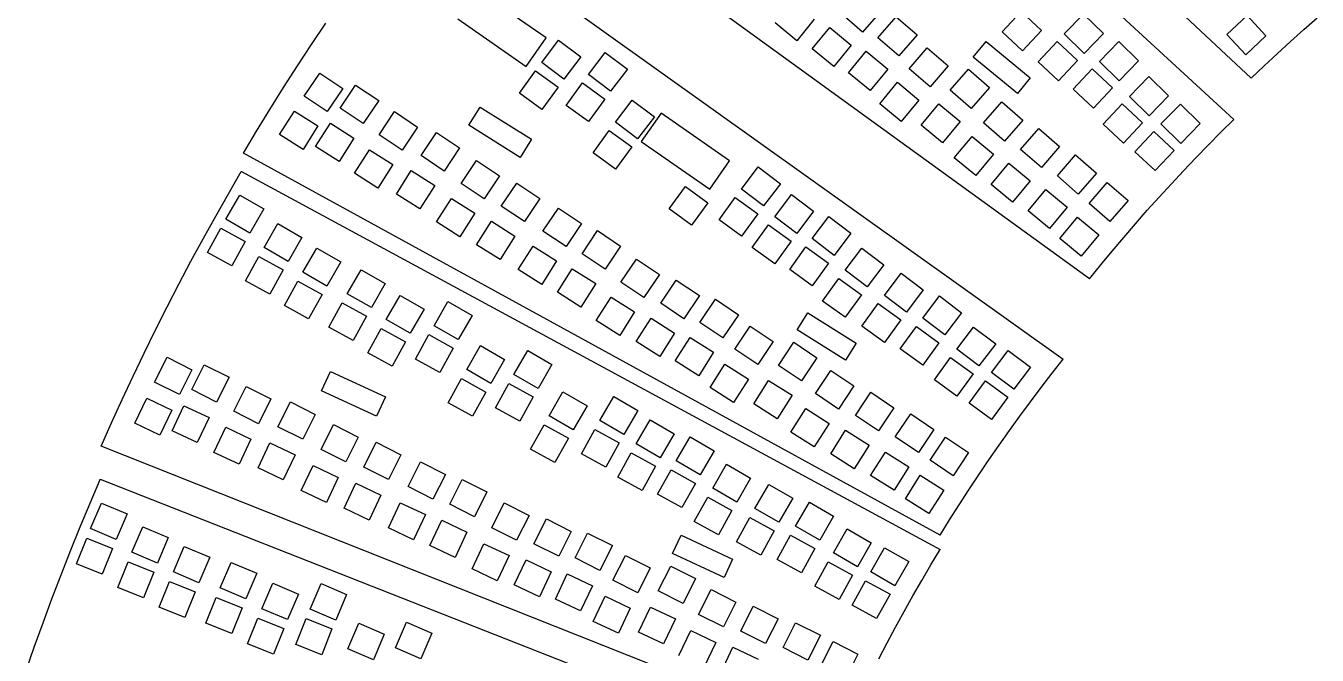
# Model space of a CAD drawing. Extents: x -27280 to 27280, y -16671 to 16671.
# Drawn here: x 14944 to 17177, y -10067 to -8979 of the extents above; entities that cross this region are included whole.
import ezdxf

# ---------------------------------------------------------------- set-up
doc = ezdxf.new("R2010")
doc.units = 0
doc.header["$MEASUREMENT"] = 0
doc.layers.get('0').update_dxf_attribs({"linetype": 'CONTINUOUS'})

msp = doc.modelspace()

# ---------------------------------------------------------------- linework, layer by layer
for p, q in [((17062.5, -9069.5), (16061.4, -8128.8)), ((16022.3, -8209.4), (17032.2, -9140.9)), ((16783, -9416.1), (15670.4, -8610.3)), ((15618.9, -8757.2), (16737.3, -9555)), ((15843.1, -8999.8), (15724.8, -8917.7)), ((16421.8, -8953.3), (16390.3, -8989.6)), ((15437.8, -9011), (15462.5, -8974.1)), ((15690.5, -8967), (15808.8, -9049.1)), ((16276.5, -9004.5), (16239.5, -8973.9)), ((16307, -8967.5), (16276.5, -9004.5)), ((16390.3, -8989.6), (16354, -8958.1)), ((16416.9, -8999.3), (16448.4, -8963.1)), ((16448.4, -8963.1), (16484.6, -8994.5)), ((16632, -8989.2), (16664.8, -8954.2)), ((16664.8, -8954.2), (16699.9, -8987)), ((16739.1, -8992.9), (16772.7, -8958.6)), ((16772.7, -8958.6), (16807, -8992.1)), ((17020.2, -8993.8), (17055.2, -8961)), ((17055.2, -8961), (17088, -8996)), ((17153.3, -8985.4), (17176.5, -8964.9)), ((16303.5, -9018.7), (16334, -8981.7)), ((16334, -8981.7), (16371, -9012.3)), ((16484.6, -8994.5), (16453.2, -9030.8)), ((16667.1, -9022), (16632, -8989.2)), ((16699.9, -8987), (16667.1, -9022)), ((16773.5, -9026.4), (16739.1, -8992.9)), ((16807, -8992.1), (16773.5, -9026.4)), ((17053, -9028.8), (17020.2, -8993.8)), ((17088, -8996), (17053, -9028.8)), ((17130.3, -9006.1), (17153.3, -8985.4)), ((15413.4, -9048.2), (15437.8, -9011)), ((15808.8, -9049.1), (15843.1, -8999.8)), ((15835.7, -9042.1), (15864.7, -9003.8)), ((15864.7, -9003.8), (15903, -9032.7)), ((16340.5, -9049.3), (16303.5, -9018.7)), ((16371, -9012.3), (16340.5, -9049.3)), ((16453.2, -9030.8), (16416.9, -8999.3)), ((16470.9, -9052.9), (16502.3, -9016.6)), ((16502.3, -9016.6), (16538.6, -9048.1)), ((16581.8, -9033.2), (16604, -9006.1)), ((16604, -9006.1), (16680.4, -9068.6)), ((16694, -9040.9), (16726.8, -9005.8)), ((16726.8, -9005.8), (16761.9, -9038.6)), ((16800, -9040.3), (16833.5, -9005.9)), ((16833.5, -9005.9), (16867.8, -9039.4)), ((17107.5, -9027), (17130.3, -9006.1)), ((15874, -9071), (15835.7, -9042.1)), ((15903, -9032.7), (15874, -9071)), ((15916.6, -9063.1), (15945.5, -9024.8)), ((15945.5, -9024.8), (15983.8, -9053.8)), ((16366.3, -9059.9), (16396.9, -9022.9)), ((16396.9, -9022.9), (16433.9, -9053.5)), ((16658.2, -9095.7), (16581.8, -9033.2)), ((16729.1, -9073.7), (16694, -9040.9)), ((16761.9, -9038.6), (16729.1, -9073.7)), ((16834.3, -9073.8), (16800, -9040.3)), ((16867.8, -9039.4), (16834.3, -9073.8)), ((17084.9, -9048.2), (17107.5, -9027)), ((15389.4, -9085.7), (15413.4, -9048.2)), ((15425, -9100.3), (15451.7, -9060.4)), ((15451.7, -9060.4), (15491.6, -9087.1)), ((15797, -9095.3), (15825.1, -9056.4)), ((15825.1, -9056.4), (15864, -9084.6)), ((15954.8, -9092), (15916.6, -9063.1)), ((15983.8, -9053.8), (15954.8, -9092)), ((16403.3, -9090.5), (16366.3, -9059.9)), ((16433.9, -9053.5), (16403.3, -9090.5)), ((16507.1, -9084.3), (16470.9, -9052.9)), ((16538.6, -9048.1), (16507.1, -9084.3)), ((16542.2, -9090.1), (16573.7, -9053.9)), ((16573.7, -9053.9), (16609.9, -9085.4)), ((16754.8, -9088.2), (16787.6, -9053.1)), ((16787.6, -9053.1), (16822.7, -9085.9)), ((17062.5, -9069.5), (17084.9, -9048.2)), ((15365.8, -9123.3), (15389.4, -9085.7)), ((15491.6, -9087.1), (15464.9, -9127)), ((15487.2, -9121.1), (15513.9, -9081.2)), ((15513.9, -9081.2), (15553.8, -9107.9)), ((15864, -9084.6), (15835.8, -9123.4)), ((15877.8, -9116.3), (15905.9, -9077.4)), ((15905.9, -9077.4), (15944.8, -9105.6)), ((16420.3, -9113.5), (16450.8, -9076.5)), ((16450.8, -9076.5), (16487.8, -9107.1)), ((16609.9, -9085.4), (16578.5, -9121.6)), ((16680.4, -9068.6), (16658.2, -9095.7)), ((16822.7, -9085.9), (16789.9, -9121)), ((16851.8, -9100.9), (16885.3, -9066.6)), ((16885.3, -9066.6), (16919.6, -9100.1)), ((15464.9, -9127), (15425, -9100.3)), ((15553.8, -9107.9), (15527.1, -9147.8)), ((15835.8, -9123.4), (15797, -9095.3)), ((15944.8, -9105.6), (15916.7, -9144.5)), ((15963.1, -9145.5), (15992.1, -9107.2)), ((15992.1, -9107.2), (16030.4, -9136.1)), ((16487.8, -9107.1), (16457.3, -9144.1)), ((16578.5, -9121.6), (16542.2, -9090.1)), ((16599.7, -9146.6), (16631.2, -9110.3)), ((16631.2, -9110.3), (16667.4, -9141.8)), ((16789.9, -9121), (16754.8, -9088.2)), ((16886.1, -9134.4), (16851.8, -9100.9)), ((16919.6, -9100.1), (16886.1, -9134.4)), ((15342.5, -9161.2), (15365.8, -9123.3)), ((15382.4, -9166.7), (15408.1, -9126.2)), ((15408.1, -9126.2), (15448.6, -9151.9)), ((15527.1, -9147.8), (15487.2, -9121.1)), ((15554.5, -9167.1), (15581.2, -9127.2)), ((15581.2, -9127.2), (15621.1, -9153.9)), ((15709.7, -9150.8), (15729.4, -9119.4)), ((15729.4, -9119.4), (15818, -9175)), ((15916.7, -9144.5), (15877.8, -9116.3)), ((16042, -9129.9), (16007.8, -9179.1)), ((16160.3, -9212), (16042, -9129.9)), ((16457.3, -9144.1), (16420.3, -9113.5)), ((16491.6, -9150.8), (16522.2, -9113.8)), ((16522.2, -9113.8), (16559.2, -9144.3)), ((16806.6, -9148.9), (16839.4, -9113.8)), ((16839.4, -9113.8), (16874.5, -9146.6)), ((16906.4, -9148.5), (16940, -9114.1)), ((16940, -9114.1), (16974.3, -9147.6)), ((15448.6, -9151.9), (15422.9, -9192.4)), ((15444.6, -9187.6), (15470.3, -9147.1)), ((15470.3, -9147.1), (15510.9, -9172.8)), ((15621.1, -9153.9), (15594.4, -9193.8)), ((15798.3, -9206.4), (15709.7, -9150.8)), ((16001.4, -9174.4), (15963.1, -9145.5)), ((16030.4, -9136.1), (16001.4, -9174.4)), ((16528.6, -9181.3), (16491.6, -9150.8)), ((16559.2, -9144.3), (16528.6, -9181.3)), ((16636, -9178), (16599.7, -9146.6)), ((16667.4, -9141.8), (16636, -9178)), ((16841.7, -9181.7), (16806.6, -9148.9)), ((16874.5, -9146.6), (16841.7, -9181.7)), ((16940.8, -9182), (16906.4, -9148.5)), ((16974.3, -9147.6), (16940.8, -9182)), ((17010.2, -9162.7), (17032.2, -9140.9)), ((15319.9, -9198.9), (15342.5, -9161.2)), ((15422.9, -9192.4), (15382.4, -9166.7)), ((15510.9, -9172.8), (15485.2, -9213.3)), ((15594.4, -9193.8), (15554.5, -9167.1)), ((15627, -9203.2), (15653.7, -9163.3)), ((15653.7, -9163.3), (15693.6, -9190)), ((15818, -9175), (15798.3, -9206.4)), ((15924.4, -9198.7), (15952.5, -9159.8)), ((15952.5, -9159.8), (15991.4, -9187.9)), ((16549.1, -9207.2), (16579.7, -9170.2)), ((16579.7, -9170.2), (16616.7, -9200.7)), ((16663.5, -9192.5), (16695, -9156.2)), ((16695, -9156.2), (16731.2, -9187.7)), ((16861.3, -9196.4), (16894.1, -9161.4)), ((16894.1, -9161.4), (16929.2, -9194.2)), ((16988.4, -9184.7), (17010.2, -9162.7)), ((16524.6, -9859.3), (15319.9, -9198.9)), ((15485.2, -9213.3), (15444.6, -9187.6)), ((15511.9, -9233.6), (15537.6, -9193.1)), ((15537.6, -9193.1), (15578.1, -9218.8)), ((15693.6, -9190), (15666.9, -9229.9)), ((15963.2, -9226.8), (15924.4, -9198.7)), ((15991.4, -9187.9), (15963.2, -9226.8)), ((16007.8, -9179.1), (16126.1, -9261.2)), ((16699.7, -9223.9), (16663.5, -9192.5)), ((16731.2, -9187.7), (16699.7, -9223.9)), ((16896.4, -9229.2), (16861.3, -9196.4)), ((16929.2, -9194.2), (16896.4, -9229.2)), ((16966.8, -9206.9), (16988.4, -9184.7)), ((15578.1, -9218.8), (15552.4, -9259.3)), ((15666.9, -9229.9), (15627, -9203.2)), ((15696.3, -9251.3), (15722.9, -9211.4)), ((15722.9, -9211.4), (15762.8, -9238.1)), ((16126.1, -9261.2), (16160.3, -9212)), ((16586.1, -9237.8), (16549.1, -9207.2)), ((16616.7, -9200.7), (16586.1, -9237.8)), ((16612.9, -9253.1), (16643.5, -9216.1)), ((16643.5, -9216.1), (16680.5, -9246.7)), ((16727.3, -9238.2), (16758.8, -9202)), ((16758.8, -9202), (16795, -9233.5)), ((16945.5, -9229.3), (16966.8, -9206.9)), ((15293.8, -9269.3), (15316.2, -9230.8)), ((15316.2, -9230.8), (15316.4, -9230.4)), ((15316.4, -9230.4), (16524.6, -9884.4)), ((15552.4, -9259.3), (15511.9, -9233.6)), ((15584.4, -9269.7), (15610.1, -9229.1)), ((15610.1, -9229.1), (15650.7, -9254.9)), ((15762.8, -9238.1), (15736.1, -9278)), ((16181.1, -9261.1), (16210, -9222.9)), ((16210, -9222.9), (16248.3, -9251.8)), ((16763.5, -9269.7), (16727.3, -9238.2)), ((16795, -9233.5), (16763.5, -9269.7)), ((16924.4, -9251.9), (16945.5, -9229.3)), ((15650.7, -9254.9), (15625, -9295.4)), ((15736.1, -9278), (15696.3, -9251.3)), ((15765.8, -9290.7), (15792.4, -9250.8)), ((15792.4, -9250.8), (15832.3, -9277.5)), ((16056, -9295.5), (16084.1, -9256.6)), ((16084.1, -9256.6), (16123, -9284.8)), ((16219.3, -9290.1), (16181.1, -9261.1)), ((16248.3, -9251.8), (16219.3, -9290.1)), ((16649.9, -9283.7), (16612.9, -9253.1)), ((16680.5, -9246.7), (16649.9, -9283.7)), ((16676.7, -9298.9), (16707.3, -9261.8)), ((16707.3, -9261.8), (16744.3, -9292.4)), ((16782, -9285.8), (16813.4, -9249.5)), ((16813.4, -9249.5), (16849.7, -9281)), ((16903.5, -9274.8), (16924.4, -9251.9)), ((15271.9, -9308), (15293.8, -9269.3)), ((15289.6, -9313), (15313.6, -9271.5)), ((15313.6, -9271.5), (15355.2, -9295.5)), ((15625, -9295.4), (15584.4, -9269.7)), ((15653.6, -9317.8), (15679.4, -9277.2)), ((15679.4, -9277.2), (15719.9, -9302.9)), ((15832.3, -9277.5), (15805.6, -9317.4)), ((16123, -9284.8), (16094.9, -9323.7)), ((16142.3, -9314.3), (16170.4, -9275.5)), ((16170.4, -9275.5), (16209.3, -9303.6)), ((16238.5, -9308.8), (16267.4, -9270.5)), ((16267.4, -9270.5), (16305.7, -9299.5)), ((16818.2, -9317.2), (16782, -9285.8)), ((16849.7, -9281), (16818.2, -9317.2)), ((16882.8, -9297.8), (16903.5, -9274.8)), ((15250.3, -9346.9), (15271.9, -9308)), ((15355.2, -9295.5), (15331.2, -9337.1)), ((15719.9, -9302.9), (15694.2, -9343.5)), ((15805.6, -9317.4), (15765.8, -9290.7)), ((15837.8, -9333.7), (15864.5, -9293.8)), ((15864.5, -9293.8), (15904.4, -9320.5)), ((16094.9, -9323.7), (16056, -9295.5)), ((16209.3, -9303.6), (16181.2, -9342.5)), ((16276.7, -9337.8), (16238.5, -9308.8)), ((16305.7, -9299.5), (16276.7, -9337.8)), ((16303.1, -9346.7), (16332.1, -9308.5)), ((16332.1, -9308.5), (16370.4, -9337.4)), ((16713.7, -9329.4), (16676.7, -9298.9)), ((16744.3, -9292.4), (16713.7, -9329.4)), ((16731.4, -9346.4), (16762, -9309.4)), ((16762, -9309.4), (16799, -9340)), ((16862.4, -9321.1), (16882.8, -9297.8)), ((15257.7, -9370.6), (15280.8, -9328.6)), ((15280.8, -9328.6), (15322.9, -9351.7)), ((15331.2, -9337.1), (15289.6, -9313)), ((15355.5, -9362.2), (15379.5, -9320.6)), ((15379.5, -9320.6), (15421, -9344.7)), ((15694.2, -9343.5), (15653.6, -9317.8)), ((15723.1, -9357.2), (15748.9, -9316.7)), ((15748.9, -9316.7), (15789.4, -9342.4)), ((15904.4, -9320.5), (15877.7, -9360.4)), ((15905.4, -9372.8), (15932.1, -9332.9)), ((15932.1, -9332.9), (15972, -9359.6)), ((16181.2, -9342.5), (16142.3, -9314.3)), ((16199.7, -9362), (16227.8, -9323.1)), ((16227.8, -9323.1), (16266.7, -9351.3)), ((16842.2, -9344.6), (16862.4, -9321.1)), ((15229.1, -9386), (15250.3, -9346.9)), ((15322.9, -9351.7), (15299.7, -9393.8)), ((15421, -9344.7), (15397, -9386.2)), ((15789.4, -9342.4), (15763.7, -9382.9)), ((15877.7, -9360.4), (15837.8, -9333.7)), ((16266.7, -9351.3), (16238.6, -9390.2)), ((16341.4, -9375.7), (16303.1, -9346.7)), ((16370.4, -9337.4), (16341.4, -9375.7)), ((16768.4, -9377), (16731.4, -9346.4)), ((16799, -9340), (16768.4, -9377)), ((16822.2, -9368.2), (16842.2, -9344.6)), ((15299.7, -9393.8), (15257.7, -9370.6)), ((15323.5, -9419.8), (15346.7, -9377.7)), ((15346.7, -9377.7), (15388.7, -9400.9)), ((15397, -9386.2), (15355.5, -9362.2)), ((15422.5, -9404.7), (15446.5, -9363.1)), ((15446.5, -9363.1), (15488.1, -9387.1)), ((15763.7, -9382.9), (15723.1, -9357.2)), ((15795.2, -9400.2), (15820.9, -9359.7)), ((15820.9, -9359.7), (15861.4, -9385.4)), ((15945.3, -9399.5), (15905.4, -9372.8)), ((15972, -9359.6), (15945.3, -9399.5)), ((16238.6, -9390.2), (16199.7, -9362)), ((16264.4, -9399.9), (16292.5, -9361.1)), ((16292.5, -9361.1), (16331.4, -9389.2)), ((16360.1, -9401.4), (16389.1, -9363.1)), ((16389.1, -9363.1), (16427.4, -9392.1)), ((16802.5, -9392.1), (16822.2, -9368.2)), ((15208.4, -9425.3), (15229.1, -9386)), ((15488.1, -9387.1), (15464, -9428.7)), ((15499.5, -9442.1), (15523.6, -9400.6)), ((15523.6, -9400.6), (15565.1, -9424.6)), ((15835.7, -9425.9), (15795.2, -9400.2)), ((15861.4, -9385.4), (15835.7, -9425.9)), ((15862.8, -9439.3), (15888.5, -9398.7)), ((15888.5, -9398.7), (15929, -9424.4)), ((15972.6, -9422), (15999.3, -9382.1)), ((15999.3, -9382.1), (16039.2, -9408.8)), ((16303.2, -9428.1), (16264.4, -9399.9)), ((16331.4, -9389.2), (16303.2, -9428.1)), ((16427.4, -9392.1), (16398.4, -9430.3)), ((16783, -9416.1), (16802.5, -9392.1)), ((15365.6, -9442.9), (15323.5, -9419.8)), ((15388.7, -9400.9), (15365.6, -9442.9)), ((15390.6, -9462.2), (15413.7, -9420.2)), ((15413.7, -9420.2), (15455.8, -9443.4)), ((15464, -9428.7), (15422.5, -9404.7)), ((16012.5, -9448.7), (15972.6, -9422)), ((16039.2, -9408.8), (16012.5, -9448.7)), ((16041.7, -9458.5), (16068.4, -9418.6)), ((16068.4, -9418.6), (16108.3, -9445.3)), ((16321.4, -9454.6), (16349.5, -9415.7)), ((16349.5, -9415.7), (16388.4, -9443.9)), ((16398.4, -9430.3), (16360.1, -9401.4)), ((16428.1, -9444.9), (16457.1, -9406.6)), ((16457.1, -9406.6), (16495.3, -9435.5)), ((15188, -9464.8), (15208.4, -9425.3)), ((15455.8, -9443.4), (15432.6, -9485.4)), ((15541.1, -9466.1), (15499.5, -9442.1)), ((15565.1, -9424.6), (15541.1, -9466.1)), ((15566.7, -9486.4), (15590.7, -9444.8)), ((15590.7, -9444.8), (15632.3, -9468.9)), ((15903.3, -9465), (15862.8, -9439.3)), ((15929, -9424.4), (15903.3, -9465)), ((16108.3, -9445.3), (16081.6, -9485.2)), ((16388.4, -9443.9), (16360.2, -9482.7)), ((16466.4, -9473.8), (16428.1, -9444.9)), ((16495.3, -9435.5), (16466.4, -9473.8)), ((15167.9, -9504.6), (15188, -9464.8)), ((15432.6, -9485.4), (15390.6, -9462.2)), ((15467.6, -9499.7), (15490.8, -9457.6)), ((15490.8, -9457.6), (15532.8, -9480.8)), ((15649.5, -9497.3), (15673.5, -9455.7)), ((15673.5, -9455.7), (15715.1, -9479.8)), ((15930, -9488.5), (15955.7, -9447.9)), ((15955.7, -9447.9), (15996.2, -9473.6)), ((16081.6, -9485.2), (16041.7, -9458.5)), ((16109.2, -9491.5), (16135.9, -9451.6)), ((16135.9, -9451.6), (16175.8, -9478.3)), ((16360.2, -9482.7), (16321.4, -9454.6)), ((16389.3, -9498.1), (16417.5, -9459.2)), ((16417.5, -9459.2), (16456.4, -9487.4)), ((16494.4, -9484.2), (16523.3, -9445.9)), ((16523.3, -9445.9), (16561.6, -9474.9)), ((15532.8, -9480.8), (15509.7, -9522.9)), ((15608.3, -9510.4), (15566.7, -9486.4)), ((15632.3, -9468.9), (15608.3, -9510.4)), ((15715.1, -9479.8), (15691, -9521.3)), ((15970.5, -9514.2), (15930, -9488.5)), ((15996.2, -9473.6), (15970.5, -9514.2)), ((15999.1, -9524.9), (16024.8, -9484.4)), ((16024.8, -9484.4), (16065.3, -9510.1)), ((16175.8, -9478.3), (16149.1, -9518.2)), ((16277.1, -9504.5), (16295.7, -9474.8)), ((16295.7, -9474.8), (16379.3, -9527.3)), ((16456.4, -9487.4), (16428.2, -9526.2)), ((16532.6, -9513.2), (16494.4, -9484.2)), ((16561.6, -9474.9), (16532.6, -9513.2)), ((15148.3, -9544.5), (15167.9, -9504.6)), ((15509.7, -9522.9), (15467.6, -9499.7)), ((15534.8, -9544), (15557.9, -9501.9)), ((15557.9, -9501.9), (15600, -9525.1)), ((15691, -9521.3), (15649.5, -9497.3)), ((16065.3, -9510.1), (16039.6, -9550.7)), ((16149.1, -9518.2), (16109.2, -9491.5)), ((16169.4, -9537.9), (16196.1, -9498)), ((16196.1, -9498), (16236, -9524.7)), ((16360.7, -9557), (16277.1, -9504.5)), ((16428.2, -9526.2), (16389.3, -9498.1)), ((16455.6, -9537.4), (16483.7, -9498.5)), ((16483.7, -9498.5), (16522.6, -9526.7)), ((16553.3, -9537.9), (16582.3, -9499.7)), ((16582.3, -9499.7), (16620.6, -9528.6)), ((15600, -9525.1), (15576.8, -9567.1)), ((15617.6, -9554.9), (15640.7, -9512.8)), ((15640.7, -9512.8), (15682.8, -9536)), ((15705.9, -9573.3), (15729.9, -9531.7)), ((15729.9, -9531.7), (15771.4, -9555.8)), ((16039.6, -9550.7), (15999.1, -9524.9)), ((16066.6, -9558), (16092.3, -9517.5)), ((16092.3, -9517.5), (16132.8, -9543.2)), ((16236, -9524.7), (16209.3, -9564.6)), ((16244.9, -9565.9), (16271.6, -9526)), ((16271.6, -9526), (16311.5, -9552.7)), ((16379.3, -9527.3), (16360.7, -9557)), ((16522.6, -9526.7), (16494.5, -9565.6)), ((16620.6, -9528.6), (16591.6, -9566.9)), ((15129.1, -9584.6), (15148.3, -9544.5)), ((15166.2, -9594.7), (15187.8, -9551.8)), ((15187.8, -9551.8), (15230.7, -9573.4)), ((15576.8, -9567.1), (15534.8, -9544)), ((15659.6, -9578), (15617.6, -9554.9)), ((15682.8, -9536), (15659.6, -9578)), ((15771.4, -9555.8), (15747.4, -9597.3)), ((15787.7, -9581.6), (15811.8, -9540.1)), ((15811.8, -9540.1), (15853.3, -9564.1)), ((16132.8, -9543.2), (16107.1, -9583.7)), ((16209.3, -9564.6), (16169.4, -9537.9)), ((16311.5, -9552.7), (16284.8, -9592.6)), ((16494.5, -9565.6), (16455.6, -9537.4)), ((16514.6, -9591.1), (16542.7, -9552.3)), ((16542.7, -9552.3), (16581.6, -9580.4)), ((16591.6, -9566.9), (16553.3, -9537.9)), ((16613.5, -9578.3), (16642.5, -9540)), ((16642.5, -9540), (16680.8, -9568.9)), ((16718.2, -9579.4), (16737.3, -9555)), ((15230.7, -9573.4), (15209.1, -9616.3)), ((15230.6, -9607.8), (15252.1, -9564.9)), ((15252.1, -9564.9), (15295, -9586.4)), ((15455, -9609.8), (15470.7, -9576.2)), ((15470.7, -9576.2), (15565.5, -9620.5)), ((15747.4, -9597.3), (15705.9, -9573.3)), ((15853.3, -9564.1), (15829.3, -9605.6)), ((16107.1, -9583.7), (16066.6, -9558)), ((16126.8, -9604.4), (16152.5, -9563.8)), ((16152.5, -9563.8), (16193.1, -9589.5)), ((16284.8, -9592.6), (16244.9, -9565.9)), ((16309, -9614.7), (16335.7, -9574.8)), ((16335.7, -9574.8), (16375.6, -9601.5)), ((16651.8, -9607.2), (16613.5, -9578.3)), ((16680.8, -9568.9), (16651.8, -9607.2)), ((15110.3, -9624.9), (15129.1, -9584.6)), ((15209.1, -9616.3), (15166.2, -9594.7)), ((15295, -9586.4), (15273.5, -9629.3)), ((15673.9, -9630.9), (15697.1, -9588.8)), ((15697.1, -9588.8), (15739.1, -9612)), ((15755.8, -9639.2), (15779, -9597.1)), ((15779, -9597.1), (15821, -9620.3)), ((15829.3, -9605.6), (15787.7, -9581.6)), ((16193.1, -9589.5), (16167.4, -9630.1)), ((16202.3, -9632.4), (16228, -9591.9)), ((16228, -9591.9), (16268.5, -9617.6)), ((16375.6, -9601.5), (16348.9, -9641.4)), ((16553.4, -9619.3), (16514.6, -9591.1)), ((16581.6, -9580.4), (16553.4, -9619.3)), ((16574.8, -9631.5), (16602.9, -9592.6)), ((16602.9, -9592.6), (16641.8, -9620.7)), ((16699.4, -9603.9), (16718.2, -9579.4)), ((15132.1, -9665.9), (15152.7, -9622.5)), ((15152.7, -9622.5), (15196.1, -9643.1)), ((15273.5, -9629.3), (15230.6, -9607.8)), ((15303, -9645.1), (15324.6, -9602.2)), ((15324.6, -9602.2), (15367.5, -9623.8)), ((15367.5, -9623.8), (15345.9, -9666.7)), ((15549.8, -9654), (15455, -9609.8)), ((15565.5, -9620.5), (15549.8, -9654)), ((15739.1, -9612), (15716, -9654)), ((15821, -9620.3), (15797.9, -9662.3)), ((15848.4, -9653.2), (15872.4, -9611.6)), ((15872.4, -9611.6), (15914, -9635.7)), ((15936.4, -9661.3), (15960.4, -9619.7)), ((15960.4, -9619.7), (16001.9, -9643.8)), ((16167.4, -9630.1), (16126.8, -9604.4)), ((16268.5, -9617.6), (16242.8, -9658.1)), ((16348.9, -9641.4), (16309, -9614.7)), ((16378, -9652.3), (16404.7, -9612.4)), ((16404.7, -9612.4), (16444.6, -9639.1)), ((16641.8, -9620.7), (16613.6, -9659.6)), ((16680.8, -9628.7), (16699.4, -9603.9)), ((15091.9, -9665.4), (15110.3, -9624.9)), ((15196.1, -9643.1), (15175.5, -9686.4)), ((15196.5, -9679), (15217, -9635.6)), ((15217, -9635.6), (15260.4, -9656.1)), ((15345.9, -9666.7), (15303, -9645.1)), ((15379.4, -9672), (15401, -9629.1)), ((15401, -9629.1), (15443.9, -9650.7)), ((15716, -9654), (15673.9, -9630.9)), ((15797.9, -9662.3), (15755.8, -9639.2)), ((15914, -9635.7), (15890, -9677.2)), ((16001.9, -9643.8), (15977.9, -9685.3)), ((16242.8, -9658.1), (16202.3, -9632.4)), ((16266.4, -9681.2), (16292.1, -9640.7)), ((16292.1, -9640.7), (16332.6, -9666.4)), ((16444.6, -9639.1), (16417.9, -9679)), ((16613.6, -9659.6), (16574.8, -9631.5)), ((16662.4, -9653.6), (16680.8, -9628.7)), ((15074.1, -9705.5), (15091.9, -9665.4)), ((15175.5, -9686.4), (15132.1, -9665.9)), ((15260.4, -9656.1), (15239.9, -9699.5)), ((15443.9, -9650.7), (15422.3, -9693.6)), ((15454, -9711.2), (15475.6, -9668.3)), ((15475.6, -9668.3), (15518.5, -9689.9)), ((15890, -9677.2), (15848.4, -9653.2)), ((15977.9, -9685.3), (15936.4, -9661.3)), ((15999.2, -9701.5), (16023.2, -9660)), ((16023.2, -9660), (16064.8, -9684)), ((16332.6, -9666.4), (16306.9, -9706.9)), ((16417.9, -9679), (16378, -9652.3)), ((16447, -9689.7), (16473.7, -9649.8)), ((16473.7, -9649.8), (16513.6, -9676.5)), ((16644.3, -9678.7), (16662.4, -9653.6)), ((15239.9, -9699.5), (15196.5, -9679)), ((15268.9, -9716.3), (15289.4, -9672.9)), ((15289.4, -9672.9), (15332.8, -9693.5)), ((15422.3, -9693.6), (15379.4, -9672)), ((15518.5, -9689.9), (15496.9, -9732.8)), ((15816.5, -9710.8), (15839.6, -9668.7)), ((15839.6, -9668.7), (15881.7, -9691.9)), ((15904.4, -9718.9), (15927.6, -9676.8)), ((15927.6, -9676.8), (15969.6, -9700)), ((16064.8, -9684), (16040.7, -9725.5)), ((16068.1, -9731.2), (16092.1, -9689.6)), ((16092.1, -9689.6), (16133.6, -9713.7)), ((16306.9, -9706.9), (16266.4, -9681.2)), ((16335.4, -9718.8), (16361.1, -9678.2)), ((16361.1, -9678.2), (16401.6, -9703.9)), ((16486.9, -9716.4), (16447, -9689.7)), ((16513.6, -9676.5), (16486.9, -9716.4)), ((16507.2, -9730), (16533.9, -9690.1)), ((16533.9, -9690.1), (16573.8, -9716.8)), ((16626.4, -9704), (16644.3, -9678.7)), ((16350.9, -10212.6), (15074.1, -9705.5)), ((15332.8, -9693.5), (15312.3, -9736.9)), ((15345.3, -9743.2), (15365.8, -9699.8)), ((15365.8, -9699.8), (15409.2, -9720.3)), ((15496.9, -9732.8), (15454, -9711.2)), ((15527.9, -9741.8), (15549.4, -9698.9)), ((15549.4, -9698.9), (15592.3, -9720.5)), ((15858.5, -9733.9), (15816.5, -9710.8)), ((15881.7, -9691.9), (15858.5, -9733.9)), ((15969.6, -9700), (15946.5, -9742)), ((16040.7, -9725.5), (15999.2, -9701.5)), ((16401.6, -9703.9), (16375.9, -9744.5)), ((16608.8, -9729.4), (16626.4, -9704)), ((15312.3, -9736.9), (15268.9, -9716.3)), ((15409.2, -9720.3), (15388.7, -9763.7)), ((15592.3, -9720.5), (15570.7, -9763.3)), ((15604.7, -9775.6), (15626.2, -9732.7)), ((15626.2, -9732.7), (15669.1, -9754.3)), ((15946.5, -9742), (15904.4, -9718.9)), ((15967.3, -9759.1), (15990.4, -9717.1)), ((15990.4, -9717.1), (16032.5, -9740.2)), ((16109.6, -9755.2), (16068.1, -9731.2)), ((16133.6, -9713.7), (16109.6, -9755.2)), ((16375.9, -9744.5), (16335.4, -9718.8)), ((16404.4, -9756.2), (16430.1, -9715.7)), ((16430.1, -9715.7), (16470.7, -9741.4)), ((16547.1, -9756.7), (16507.2, -9730)), ((16573.8, -9716.8), (16547.1, -9756.7)), ((16591.4, -9755), (16608.8, -9729.4)), ((15388.7, -9763.7), (15345.3, -9743.2)), ((15419.9, -9782.4), (15440.5, -9739)), ((15440.5, -9739), (15483.8, -9759.5)), ((15570.7, -9763.3), (15527.9, -9741.8)), ((15669.1, -9754.3), (15647.5, -9797.2)), ((16032.5, -9740.2), (16009.3, -9782.3)), ((16036.1, -9788.8), (16059.3, -9746.7)), ((16059.3, -9746.7), (16101.3, -9769.9)), ((16131.3, -9778.4), (16155.4, -9736.9)), ((16155.4, -9736.9), (16196.9, -9760.9)), ((16445, -9781.9), (16404.4, -9756.2)), ((16470.7, -9741.4), (16445, -9781.9)), ((16464.6, -9796.5), (16490.3, -9756)), ((16490.3, -9756), (16530.9, -9781.7)), ((16574.3, -9780.8), (16591.4, -9755)), ((15054.6, -9804.2), (15072.1, -9763.2)), ((15072.1, -9763.2), (15072.3, -9762.8)), ((15072.3, -9762.8), (16350.9, -10265.5)), ((15483.8, -9759.5), (15463.3, -9802.9)), ((15493.8, -9813), (15514.3, -9769.6)), ((15514.3, -9769.6), (15557.7, -9790.1)), ((15647.5, -9797.2), (15604.7, -9775.6)), ((15676.5, -9806), (15698.1, -9763.1)), ((15698.1, -9763.1), (15741, -9784.7)), ((16009.3, -9782.3), (15967.3, -9759.1)), ((16101.3, -9769.9), (16078.2, -9811.9)), ((16172.9, -9802.4), (16131.3, -9778.4)), ((16196.9, -9760.9), (16172.9, -9802.4)), ((16204.1, -9813.2), (16228.2, -9771.6)), ((16228.2, -9771.6), (16269.7, -9795.7)), ((15463.3, -9802.9), (15419.9, -9782.4)), ((15557.7, -9790.1), (15537.2, -9833.5)), ((15741, -9784.7), (15719.4, -9827.6)), ((16078.2, -9811.9), (16036.1, -9788.8)), ((16099.4, -9836), (16122.6, -9793.9)), ((16122.6, -9793.9), (16164.6, -9817.1)), ((16269.7, -9795.7), (16245.7, -9837.2)), ((16274.7, -9844.1), (16298.8, -9802.5)), ((16298.8, -9802.5), (16340.3, -9826.6)), ((16505.2, -9822.2), (16464.6, -9796.5)), ((16530.9, -9781.7), (16505.2, -9822.2)), ((16557.5, -9806.8), (16574.3, -9780.8)), ((15037.5, -9845.3), (15054.6, -9804.2)), ((15055.7, -9848.1), (15074.6, -9803.9)), ((15074.6, -9803.9), (15118.7, -9822.7)), ((15118.7, -9822.7), (15099.9, -9866.9)), ((15537.2, -9833.5), (15493.8, -9813)), ((15570.6, -9846.8), (15591.1, -9803.4)), ((15591.1, -9803.4), (15634.5, -9823.9)), ((15634.5, -9823.9), (15614, -9867.3)), ((15719.4, -9827.6), (15676.5, -9806)), ((15749.3, -9846.6), (15770.9, -9803.7)), ((15770.9, -9803.7), (15813.7, -9825.3)), ((16164.6, -9817.1), (16141.5, -9859.1)), ((16245.7, -9837.2), (16204.1, -9813.2)), ((16540.9, -9833), (16557.5, -9806.8)), ((15020.8, -9886.5), (15037.5, -9845.3)), ((15127.1, -9888.9), (15145.9, -9844.8)), ((15145.9, -9844.8), (15190, -9863.6)), ((15614, -9867.3), (15570.6, -9846.8)), ((15642.4, -9877.2), (15663, -9833.8)), ((15663, -9833.8), (15706.3, -9854.4)), ((15792.2, -9868.2), (15749.3, -9846.6)), ((15813.7, -9825.3), (15792.2, -9868.2)), ((15822.3, -9874.3), (15843.9, -9831.4)), ((15843.9, -9831.4), (15886.8, -9853)), ((16141.5, -9859.1), (16099.4, -9836)), ((16172.2, -9870.8), (16195.4, -9828.7)), ((16195.4, -9828.7), (16237.4, -9851.9)), ((16316.3, -9868.1), (16274.7, -9844.1)), ((16340.3, -9826.6), (16316.3, -9868.1)), ((16524.6, -9859.3), (16540.9, -9833)), ((15031, -9909.1), (15048.9, -9864.6)), ((15048.9, -9864.6), (15093.5, -9882.5)), ((15099.9, -9866.9), (15055.7, -9848.1)), ((15190, -9863.6), (15171.2, -9907.7)), ((15706.3, -9854.4), (15685.8, -9897.8)), ((15886.8, -9853), (15865.2, -9895.8)), ((15893.4, -9898.7), (15915, -9855.9)), ((15915, -9855.9), (15957.9, -9877.4)), ((16061.6, -9891), (16076.5, -9859.2)), ((16076.5, -9859.2), (16165.8, -9901)), ((16237.4, -9851.9), (16214.3, -9893.9)), ((16242.8, -9901.7), (16266, -9859.6)), ((16266, -9859.6), (16308, -9882.8)), ((16339.9, -9890.1), (16363.9, -9848.6)), ((16363.9, -9848.6), (16405.5, -9872.6)), ((15004.6, -9927.9), (15020.8, -9886.5)), ((15093.5, -9882.5), (15075.6, -9927)), ((15171.2, -9907.7), (15127.1, -9888.9)), ((15198.8, -9922.9), (15217.6, -9878.8)), ((15217.6, -9878.8), (15261.7, -9897.6)), ((15685.8, -9897.8), (15642.4, -9877.2)), ((15715.2, -9917.8), (15735.7, -9874.4)), ((15735.7, -9874.4), (15779.1, -9894.9)), ((15865.2, -9895.8), (15822.3, -9874.3)), ((15957.9, -9877.4), (15936.3, -9920.3)), ((16151, -9932.7), (16061.6, -9891)), ((16214.3, -9893.9), (16172.2, -9870.8)), ((16308, -9882.8), (16284.9, -9924.8)), ((16381.4, -9914.2), (16339.9, -9890.1)), ((16405.5, -9872.6), (16381.4, -9914.2)), ((16404.6, -9922.7), (16428.6, -9881.2)), ((16428.6, -9881.2), (16470.2, -9905.2)), ((16508.6, -9911), (16524.6, -9884.4)), ((15075.6, -9927), (15031, -9909.1)), ((15102.4, -9949.9), (15120.3, -9905.4)), ((15120.3, -9905.4), (15164.8, -9923.3)), ((15261.7, -9897.6), (15242.9, -9941.8)), ((15279.8, -9950.8), (15298.6, -9906.6)), ((15298.6, -9906.6), (15342.8, -9925.4)), ((15779.1, -9894.9), (15758.6, -9938.3)), ((15788.2, -9945.5), (15808.8, -9902.1)), ((15808.8, -9902.1), (15852.1, -9922.6)), ((15936.3, -9920.3), (15893.4, -9898.7)), ((15958.9, -9937.4), (15980.5, -9894.5)), ((15980.5, -9894.5), (16023.3, -9916.1)), ((16037.2, -9955.9), (16058.8, -9913)), ((16058.8, -9913), (16101.7, -9934.6)), ((16165.8, -9901), (16151, -9932.7)), ((16284.9, -9924.8), (16242.8, -9901.7)), ((16308, -9947.7), (16331.1, -9905.7)), ((16331.1, -9905.7), (16373.2, -9928.8)), ((16470.2, -9905.2), (16446.2, -9946.8)), ((16492.9, -9937.6), (16508.6, -9911)), ((14988.7, -9969.4), (15004.6, -9927.9)), ((15164.8, -9923.3), (15146.9, -9967.8)), ((15242.9, -9941.8), (15198.8, -9922.9)), ((15342.8, -9925.4), (15323.9, -9969.6)), ((15758.6, -9938.3), (15715.2, -9917.8)), ((15852.1, -9922.6), (15831.6, -9966)), ((15859.3, -9970), (15879.8, -9926.6)), ((15879.8, -9926.6), (15923.2, -9947.1)), ((16023.3, -9916.1), (16001.8, -9958.9)), ((16101.7, -9934.6), (16080.1, -9977.5)), ((16373.2, -9928.8), (16350, -9970.9)), ((16446.2, -9946.8), (16404.6, -9922.7)), ((15146.9, -9967.8), (15102.4, -9949.9)), ((15174, -9984), (15191.9, -9939.4)), ((15191.9, -9939.4), (15236.5, -9957.3)), ((15236.5, -9957.3), (15218.6, -10001.9)), ((15323.9, -9969.6), (15279.8, -9950.8)), ((15351.8, -9986.6), (15370.6, -9942.4)), ((15370.6, -9942.4), (15414.8, -9961.2)), ((15435.3, -9987.4), (15454.1, -9943.2)), ((15454.1, -9943.2), (15498.3, -9962)), ((15831.6, -9966), (15788.2, -9945.5)), ((15923.2, -9947.1), (15902.7, -9990.5)), ((16001.8, -9958.9), (15958.9, -9937.4)), ((16080.1, -9977.5), (16037.2, -9955.9)), ((16106.9, -9996.4), (16128.4, -9953.5)), ((16128.4, -9953.5), (16171.3, -9975.1)), ((16350, -9970.9), (16308, -9947.7)), ((16372.7, -9980.3), (16395.8, -9938.3)), ((16395.8, -9938.3), (16437.9, -9961.4)), ((16477.5, -9964.5), (16492.9, -9937.6)), ((14973.3, -10011.1), (14988.7, -9969.4)), ((15255.1, -10011.8), (15273, -9967.3)), ((15273, -9967.3), (15317.5, -9985.1)), ((15414.8, -9961.2), (15396, -10005.4)), ((15498.3, -9962), (15479.5, -10006.2)), ((15902.7, -9990.5), (15859.3, -9970)), ((15924.8, -10008.6), (15945.3, -9965.2)), ((15945.3, -9965.2), (15988.7, -9985.7)), ((16171.3, -9975.1), (16149.7, -10018)), ((16414.7, -10003.5), (16372.7, -9980.3)), ((16437.9, -9961.4), (16414.7, -10003.5)), ((16462.4, -9991.5), (16477.5, -9964.5)), ((15218.6, -10001.9), (15174, -9984)), ((15317.5, -9985.1), (15299.6, -10029.7)), ((15327.1, -10047.6), (15345, -10003.1)), ((15345, -10003.1), (15389.5, -10020.9)), ((15396, -10005.4), (15351.8, -9986.6)), ((15479.5, -10006.2), (15435.3, -9987.4)), ((15988.7, -9985.7), (15968.2, -10029.1)), ((16003.1, -10027.1), (16023.7, -9983.7)), ((16023.7, -9983.7), (16067.1, -10004.2)), ((16149.7, -10018), (16106.9, -9996.4)), ((16180, -10025.2), (16201.5, -9982.3)), ((16201.5, -9982.3), (16244.4, -10003.9)), ((16447.5, -10018.6), (16462.4, -9991.5)), ((14958.2, -10053), (14973.3, -10011.1)), ((15299.6, -10029.7), (15255.1, -10011.8)), ((15389.5, -10020.9), (15371.7, -10065.5)), ((15410.6, -10048.4), (15428.5, -10003.8)), ((15428.5, -10003.8), (15473, -10021.7)), ((15473, -10021.7), (15455.2, -10066.3)), ((15500.5, -10056), (15519.3, -10011.8)), ((15519.3, -10011.8), (15563.5, -10030.6)), ((15582.8, -10054.3), (15601.6, -10010.1)), ((15601.6, -10010.1), (15645.7, -10028.9)), ((15968.2, -10029.1), (15924.8, -10008.6)), ((16067.1, -10004.2), (16046.5, -10047.6)), ((16072.8, -10067.6), (16093.3, -10024.2)), ((16093.3, -10024.2), (16136.7, -10044.8)), ((16222.8, -10046.8), (16180, -10025.2)), ((16244.4, -10003.9), (16222.8, -10046.8)), ((16253.1, -10053.9), (16274.6, -10011)), ((16274.6, -10011), (16317.5, -10032.6)), ((16432.8, -10045.9), (16447.5, -10018.6)), ((15371.7, -10065.5), (15327.1, -10047.6)), ((15563.5, -10030.6), (15544.6, -10074.8)), ((15645.7, -10028.9), (15626.9, -10073.1)), ((16046.5, -10047.6), (16003.1, -10027.1)), ((16136.7, -10044.8), (16116.2, -10088.2)), ((16317.5, -10032.6), (16296, -10075.4)), ((16317.8, -10086.5), (16339.4, -10043.6)), ((16339.4, -10043.6), (16382.2, -10065.2)), ((16418.5, -10073.3), (16432.8, -10045.9)), ((14943.6, -10095), (14958.2, -10053)), ((15455.2, -10066.3), (15410.6, -10048.4)), ((15544.6, -10074.8), (15500.5, -10056)), ((15626.9, -10073.1), (15582.8, -10054.3)), ((16145.9, -10096.4), (16166.4, -10053)), ((16166.4, -10053), (16209.8, -10073.6)), ((16296, -10075.4), (16253.1, -10053.9)), ((16382.2, -10065.2), (16360.7, -10108))]:
    msp.add_line(p, q)

doc.saveas('drawing.dxf')
